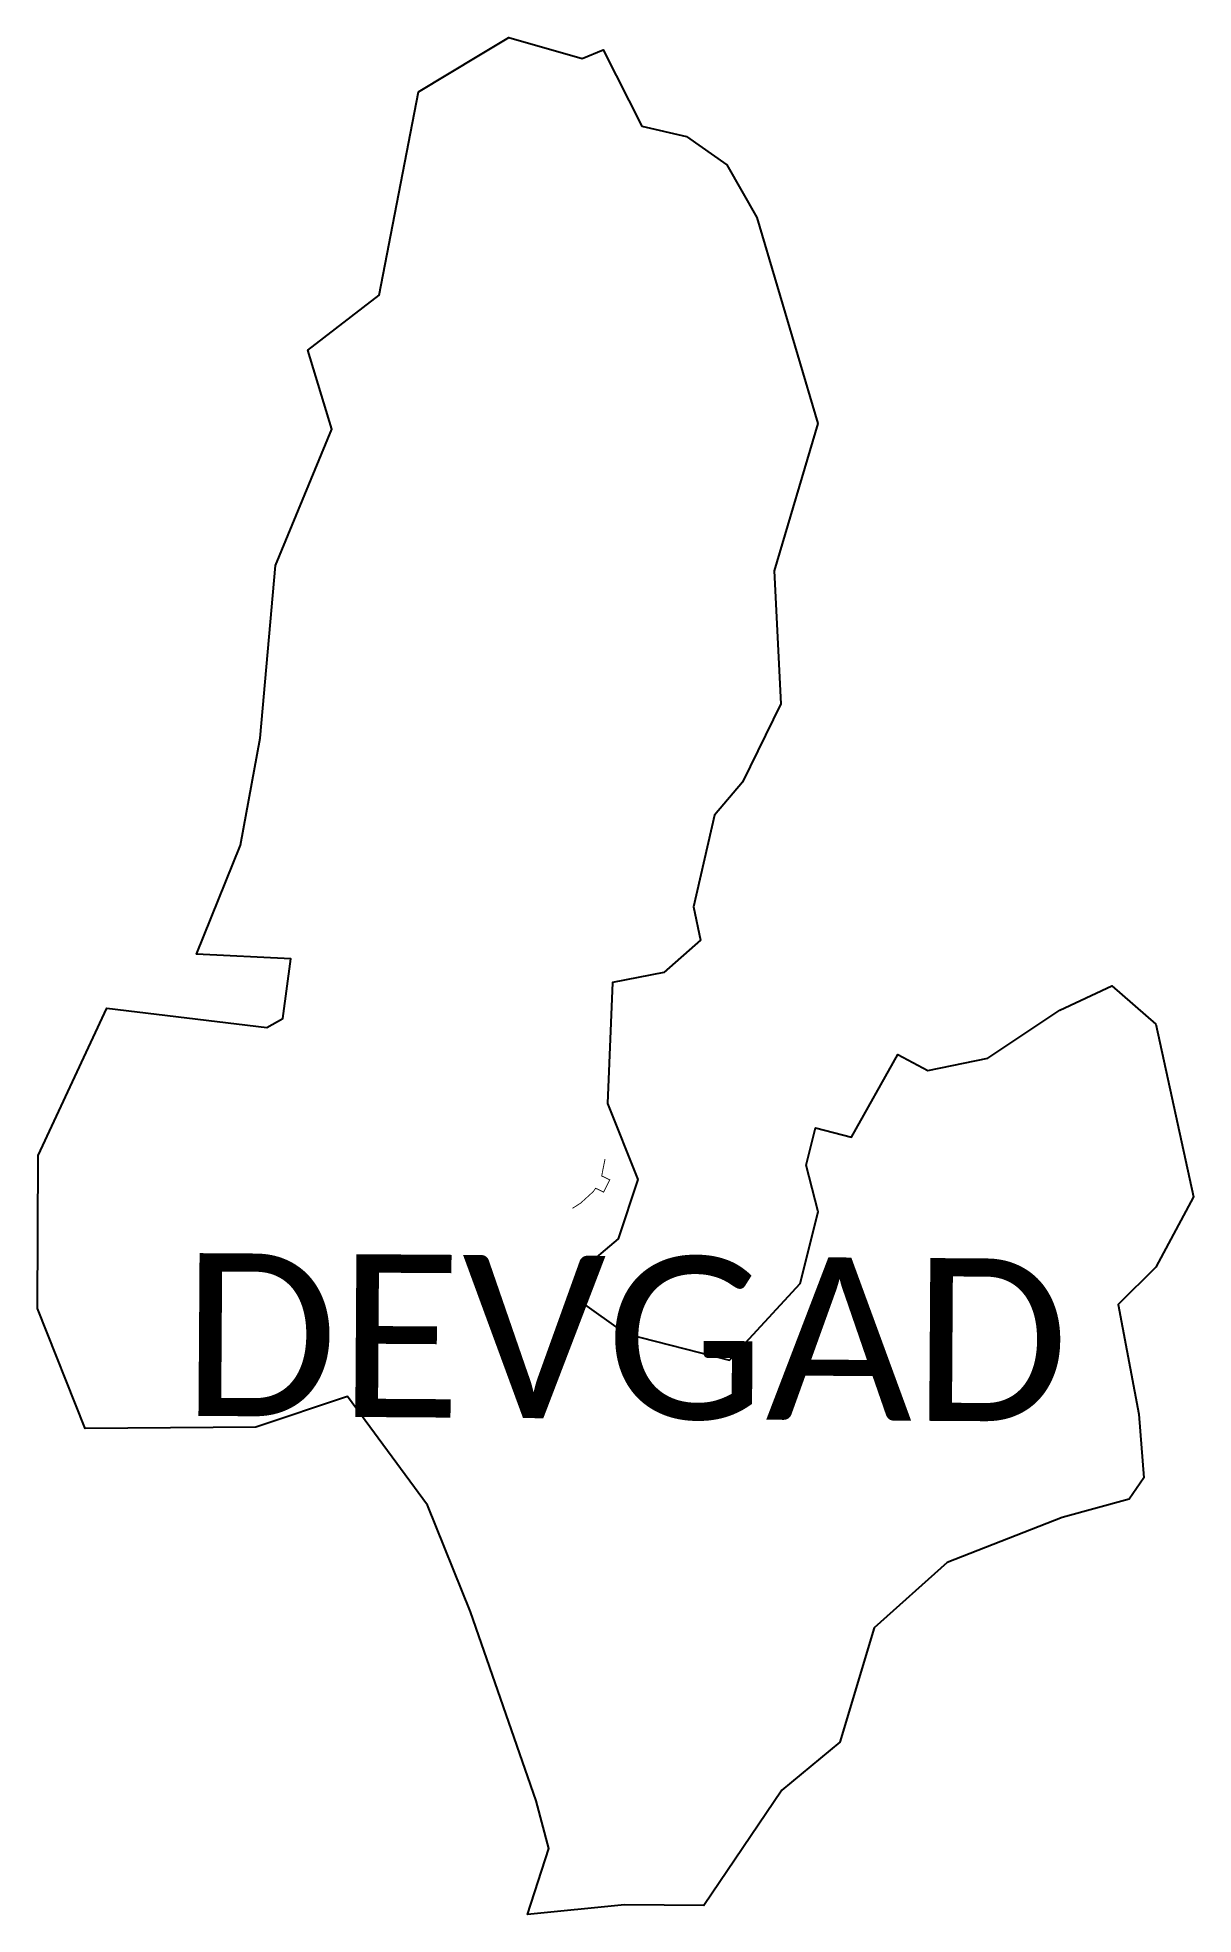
# Model space of a CAD drawing. Header units: metres. Extents: x 325581 to 326861, y 1810568 to 1812648.
import ezdxf

# ---------------------------------------------------------------- set-up
doc = ezdxf.new("R2010")
doc.units = ezdxf.units.M
for name, color, linetype in [('SEAWALL', 170, 'Continuous'), ('village', 3, 'Continuous'), ('VILLAGE NAME', 250, 'Continuous')]:
    doc.layers.add(name, color=color, linetype=linetype)

msp = doc.modelspace()

# ---------------------------------------------------------------- linework, layer by layer
at = {"layer": 'SEAWALL', "color": 30, "const_width": 1, "flags": 128}
msp.add_lwpolyline([(326173.4, 1811350.7), (326182.3, 1811356.4), (326186, 1811359.7), (326196.6, 1811369.4), (326199, 1811373), (326208, 1811368.7), (326214.8, 1811382.3), (326205.8, 1811386.6), (326207.3, 1811394.3), (326209.5, 1811405.3)], dxfattribs=at)
at = {"layer": 'village', "color": 3, "true_color": 0x00ff00}
msp.add_polyline3d([(326861.4, 1811363.4, 0), (326819.8, 1811285.5, 0), (326778, 1811244.1, 0), (326800.8, 1811122.8, 0), (326806.6, 1811052.2, 0), (326790.1, 1811028.6, 0), (326716.1, 1811008.2, 0), (326588.4, 1810958.2, 0), (326507.7, 1810886, 0), (326469.7, 1810759.1, 0), (326405.5, 1810706, 0), (326318.8, 1810578.2, 0), (326231, 1810578.9, 0), (326123.6, 1810568.3, 0), (326147.1, 1810641.3, 0), (326133.2, 1810694.2, 0), (326060.3, 1810903.8, 0), (326012.9, 1811022, 0), (325924.1, 1811142.4, 0), (325822.8, 1811108.4, 0), (325633.4, 1811106.6, 0), (325580.8, 1811239.7, 0), (325581.6, 1811409.1, 0), (325657.6, 1811572.6, 0), (325834.9, 1811551.2, 0), (325852.6, 1811560.9, 0), (325861.4, 1811627.3, 0), (325756.8, 1811632.2, 0), (325805.8, 1811753.1, 0), (325827.6, 1811871.7, 0), (325844.4, 1812063.1, 0), (325906.8, 1812213.9, 0), (325880.3, 1812301.7, 0), (325959.3, 1812362.6, 0), (326002.8, 1812587.8, 0), (326069.5, 1812627.9, 0), (326103.1, 1812648, 0), (326184.3, 1812624.9, 0), (326207.3, 1812634.3, 0), (326250.3, 1812549.6, 0), (326299.7, 1812538.2, 0), (326344.3, 1812506.8, 0), (326377.5, 1812448.6, 0), (326445.2, 1812220.5, 0), (326396.7, 1812057.2, 0), (326404.3, 1811909.8, 0), (326361.8, 1811823.1, 0), (326330.7, 1811786.5, 0), (326307.6, 1811684.9, 0), (326315.1, 1811647.9, 0), (326274.6, 1811611.9, 0), (326217.9, 1811601, 0), (326212.3, 1811466.7, 0), (326245.8, 1811382.7, 0), (326224, 1811317.1, 0), (326183.1, 1811282.3, 0), (326181.7, 1811247.9, 0), (326231.9, 1811212.2, 0), (326347.4, 1811182.4, 0), (326425.8, 1811267.4, 0), (326445.7, 1811346.8, 0), (326432.5, 1811398.4, 0), (326442.7, 1811439.8, 0), (326482.4, 1811429.7, 0), (326533.8, 1811521.3, 0), (326567, 1811503.6, 0), (326633.7, 1811517.1, 0), (326713.4, 1811570.2, 0), (326771.1, 1811597.3, 0), (326819.7, 1811554.8, 0)], close=True, dxfattribs=at)

# ---------------------------------------------------------------- texts
at = {"layer": 'VILLAGE NAME', "insert": (325741.2, 1811301.2), "char_height": 180.345, "attachment_point": 1, "rotation": 359.6139}
msp.add_mtext_dynamic_manual_height_columns('{\\fCalibri|b0|i0|c0|p34;DEVGAD}', width=1779.605, gutter_width=901.7, heights=[0], dxfattribs=at)

doc.saveas('drawing.dxf')
